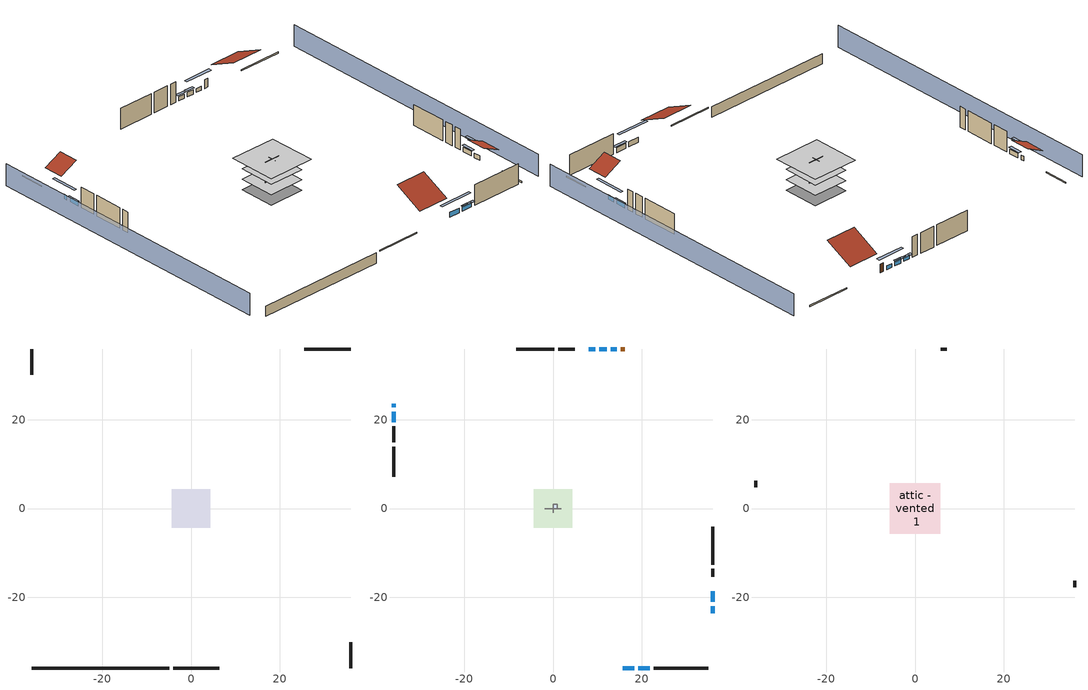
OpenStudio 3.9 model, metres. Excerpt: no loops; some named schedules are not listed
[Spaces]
basement - unconditioned 1
 floor foundation (Slab2 construction): -4.31,-4.31 -4.31,4.31 4.31,4.31 4.31,-4.31 z-2.13
 wall outside (RimJoist1 construction): -4,-35.96 6.39,-35.96 z0.3:0.61
 wall outside (RimJoist2 construction): -35.96,35.96 -35.96,30.17 z0.3:0.61
 wall outside (RimJoist3 construction): 35.96,35.96 25.56,35.96 z0.3:0.61
 wall outside (RimJoist4 construction): 35.96,-35.96 35.96,-30.17 z0.3:0.61
 wall foundation (FoundationWall1 construction): -35.96,-35.96 -4.93,-35.96 z-2.13:0.3
garage 1
 floor foundation (Slab1 construction): -3.66,-3.66 -3.66,3.66 3.66,3.66 3.66,-3.66 z0
 wall outside (Wall1 construction): -35.96,18.56 -35.96,14.9 z0.3:5.18
 wall outside (Wall2 construction): 4.85,35.96 1.19,35.96 z0.3:5.18
 wall outside (Wall12 construction): 35.96,-15.39 35.96,-13.56 z0.3:5.18
 wall to conditioned space 1 (Wall5 construction Reversed): -1.83,0 1.83,0 z0.3:5.18
 wall to conditioned space 1 (Wall6 construction Reversed): 0,-0.91 0,0.91 z0.3:5.18
conditioned space 1
 floor to basement - unconditioned 1 (Floor1 construction): -4.31,-4.31 -4.31,4.31 4.31,4.31 4.31,-4.31 z0.3
 floor to garage 1 (Floor2 construction): -3.66,-3.66 -3.66,3.66 3.66,3.66 3.66,-3.66 z0.3
 floor adiabatic (AdiabaticFloorConstruction): -4.31,-4.31 -4.31,4.31 4.31,4.31 4.31,-4.31 z2.74
 wall outside (Wall3 construction): 22.75,-35.96 35.03,-35.96 z0.3:5.18
 wall outside (Wall4 construction): -35.96,13.97 -35.96,7.15 z0.3:5.18
 wall outside (Wall7 construction): 0.26,35.96 -8.31,35.96 z0.3:5.18
 wall outside (Wall8 construction): 35.96,-12.63 35.96,-4.15 z0.3:5.18
 wall outside (AdiabaticWallConstruction): 15.77,-35.96 18.33,-35.96 / 19.26,-35.96 21.82,-35.96 z0.3:1.46; -35.96,23.57 -35.96,22.78 / 12.07,35.96 10.47,35.96 z0.3:1.37; -35.96,21.85 -35.96,19.48 / 35.96,-23.57 35.96,-21.99 / 35.96,-21.06 35.96,-18.69 z0.3:1.34; 14.34,35.96 13,35.96 z0.3:1.19; 9.55,35.96 8.08,35.96 z0.3:1.28
 wall outside (AdiabaticWallConstruction 1): 16.19,35.96 15.27,35.96 z0.3:2.34
 window (WindowConstruction): 15.77,-35.96 18.33,-35.96 z0.3:1.46
 window (WindowConstruction 1): 19.26,-35.96 21.82,-35.96 z0.3:1.46
 window (WindowConstruction 2): -35.96,23.57 -35.96,22.78 z0.3:1.37
 window (WindowConstruction 3): -35.96,21.85 -35.96,19.48 z0.3:1.34
 window (WindowConstruction 4): 14.34,35.96 13,35.96 z0.3:1.19
 window (WindowConstruction 5): 12.07,35.96 10.47,35.96 z0.3:1.37
 window (WindowConstruction 6): 9.55,35.96 8.08,35.96 z0.3:1.28
 window (WindowConstruction 7): 35.96,-23.57 35.96,-21.99 z0.3:1.34
 window (WindowConstruction 8): 35.96,-21.06 35.96,-18.69 z0.3:1.34
 door (Door): 16.19,35.96 15.27,35.96 z0.3:2.34
 ceiling adiabatic (AdiabaticFloorConstruction): 4.31,-4.31 4.31,4.31 -4.31,4.31 -4.31,-4.31 z2.74
furnace airloop ret air space
 floor adiabatic (AdiabaticConst): 0,0 0,1 1,1 1,0 z0
 wall adiabatic (AdiabaticConst): 0,1 0,0 1,0 1,1 0,1 z0:1
 ceiling adiabatic (AdiabaticConst): 1,0 1,1 0,1 0,0 z1
attic - vented 1
 floor to conditioned space 1 (Floor3 construction Reversed): -5.66,-5.66 -5.66,5.66 5.66,5.66 5.66,-5.66 z5.18
 wall outside (Wall9 construction): -35.96,6.22 -35.96,4.78 z0.3:5.18
 wall outside (Wall10 construction): 35.96,-17.76 35.96,-16.32 z0.3:5.18
 wall outside (Wall11 construction): 7.15,35.96 5.78,35.96 z0.3:5.18
 roof outside (Roof1 construction): 14.84,-35.96,5.18 14.84,-29.23,8.55 7.32,-29.23,8.55 7.32,-35.96,5.18
 roof outside (Roof2 construction): -35.96,24.5,5.18 -31.72,24.5,7.3 -31.72,29.24,7.3 -35.96,29.24,5.18
 roof outside (Roof3 construction): 35.96,-24.5,5.18 31.72,-24.5,7.3 31.72,-29.24,7.3 35.96,-29.24,5.18
 roof outside (Roof4 construction): 17.11,35.96,5.18 17.11,29.23,8.55 24.64,29.23,8.55 24.64,35.96,5.18
shading: 40.53,-35.96 40.53,35.96 / -40.53,35.96 -40.53,-35.96 z0:5.18; 21.07,-35.96 13.03,-35.96 13.03,-36.57 21.07,-36.57 z4.21; 22.12,-35.96 18.96,-35.96 18.96,-36.57 22.12,-36.57 z1.77; -35.96,20.04 -35.96,26.32 -36.57,26.32 -36.57,20.04 z4.11; -35.96,19.18 -35.96,22.16 -36.57,22.16 -36.57,19.18 z1.65; 10.25,35.96 17.09,35.96 17.09,36.57 10.25,36.57 z3.93; 10.17,35.96 12.37,35.96 12.37,36.57 10.17,36.57 z1.68; 7.77,35.96 9.85,35.96 9.85,36.57 7.77,36.57 z1.58; 35.96,-19.24 35.96,-26.32 36.57,-26.32 36.57,-19.24 z4.08; 35.96,-18.39 35.96,-21.36 36.57,-21.36 36.57,-18.39 z1.65
[Site]
Portland Intl Arpt_OR: Latitude {deg}=45.59; Longitude {deg}=-122.6; Time Zone {hr}=-8; Elevation {m}=33; Terrain=Suburbs; Keep Site Location Information=Yes
[Site:GroundTemperature:Shallow]
10.2558, 8.96328, 8.85977, 9.47314, 11.9355, 14.3863, 16.5111, 17.8571, 17.9714, 16.8767, 14.8061, 12.4304
[Site:WaterMainsTemperature]
Calculation Method=Schedule; Temperature Schedule=mains temperature schedule
[Building]
Building 1
[Material] Roughness=Rough
Name | Thickness {m} | Conductivity {W/m-K} | Density {kg/m3} | Specific Heat {J/kg-K} | Thermal Absorptance | Solar Absorptance | Visible Absorptance
asphalt or fiberglass shingles | 0.00635 | 0.162714 | 1121.4 | 1465.45 | 0.9 | 0.85 | 0.85
roof rigid ins | 0.00281632 | 0.029427 | 32.04 | 1214.23 | 0.9 | 0.7 | 0.7
osb sheathing 0.5 in. | 0.0127 | 0.115458 | 512.64 | 1214.23 | 0.9 | 0.6 | 0.6
wood siding | 0.0254 | 0.102417 | 544.68 | 1172.36 | 0.9 | 0.85 | 0.85
osb sheathing 0.5 in. 1 | 0.0127 | 0.115458 | 512.64 | 1214.23 | 0.9 | 0.7 | 0.7
wall stud and cavity | 0.1397 | 0.727959 | 139.0536 | 1170.24 | 0.9 | 0.6 | 0.6
wall stud and cavity 1 | 0.1397 | 0.550994 | 139.0536 | 1170.24 | 0.9 | 0.7 | 0.7
gypsum board | 0.0127 | 0.160291 | 801 | 837.4 | 0.9 | 0.6 | 0.6
osb sheathing 0.5 in. 2; osb sheathing 0.5 in. 3 | 0.0127 | 0.115458 | 512.64 | 1214.23
wall stud and cavity 2 | 0.1397 | 0.335416 | 139.0536 | 1170.24 | 0.9 | 0.7 | 0.7
rim joist stud and cavity | 0.0508 | 0.178688 | 50.32683 | 1063.81 | 0.9 | 0.6 | 0.6
floor stud and cavity | 0.1397 | 0.923637 | 92.3553 | 1139.71 | 0.9 | 0.7 | 0.7
osb sheathing 0.75 in. | 0.01905 | 0.115458 | 512.64 | 1214.23 | 0.9 | 0.7 | 0.7
floor covering | 0.0127 | 0.0433444 | 54.468 | 1339.84 | 0.9 | 0.6 | 0.6
ceiling loosefill ins | 0.254 | 0.0480833 | 16.02 | 1046.75 | 0.9 | 0.7 | 0.7
ceiling stud and cavity | 0.1397 | 0.104117 | 65.682 | 1177.47 | 0.9 | 0.7 | 0.7
concrete 4.0 in. | 0.1016 | 1.803125 | 2242.8 | 837.4 | 0.9 | 0.7 | 0.7
concrete 8.0 in. | 0.2032 | 1.803125 | 2242.8 | 837.4 | 0.9 | 0.7 | 0.7
wood siding 1; wood siding 2 | 0.0254 | 0.102417 | 544.68 | 1172.36
wall rigid ins; floor rigid ins | 0.512978 | 0.029427 | 32.04 | 1214.23 | 0.9 | 0.7 | 0.7
wall stud and cavity 3 | 0.0889 | 0.380278 | 52.3479 | 1209.89 | 0.9 | 0.7 | 0.7
door material | 0.04445 | 0.0612267 | 512.64 | 1214.23 | 0.9 | 0.7 | 0.7
floor stud and cavity 1 | 0.1397 | 1.75129 | 37.0049 | 1207.88 | 0.9 | 0.7 | 0.7
wall stud and cavity 4 | 0.0889 | 0.391764 | 83.0341 | 1211.67 | 0.9 | 0.7 | 0.7
furniture material conditioned space 1; furniture material garage 1; furniture material basement - unconditioned 1 | 0.1524 | 0.115458 | 640.8 | 1214.23 | 0.9 | 0.6 | 0.6
[Construction]
Roof1 construction; Roof2 construction; Roof3 construction; Roof4 construction: asphalt or fiberglass shingles, roof rigid ins, osb sheathing 0.5 in.
Wall1 construction; Wall2 construction: wood siding, osb sheathing 0.5 in. 1, wall stud and cavity
Wall3 construction; Wall4 construction: wood siding, osb sheathing 0.5 in. 1, wall stud and cavity 1, gypsum board
Wall5 construction Reversed: gypsum board, wall stud and cavity 2, osb sheathing 0.5 in. 2
Wall6 construction Reversed: gypsum board, wall stud and cavity 2, osb sheathing 0.5 in. 3
Wall7 construction; Wall8 construction: wood siding, osb sheathing 0.5 in. 3, wall stud and cavity 1, gypsum board
Wall9 construction; Wall10 construction; Wall11 construction; Wall12 construction: wood siding, osb sheathing 0.5 in. 3, wall stud and cavity
RimJoist1 construction; RimJoist2 construction; RimJoist3 construction; RimJoist4 construction: wood siding, rim joist stud and cavity
Floor1 construction; Floor2 construction: floor stud and cavity, osb sheathing 0.75 in., floor covering
Floor3 construction Reversed: gypsum board, ceiling stud and cavity, ceiling loosefill ins
Slab1 construction; Slab2 construction: concrete 4.0 in.
FoundationWall1 construction: concrete 8.0 in.
WindowConstruction; WindowConstruction 1; WindowConstruction 2; WindowConstruction 3; WindowConstruction 4; WindowConstruction 5; WindowConstruction 6; WindowConstruction 7; WindowConstruction 8: WindowMaterial
AdiabaticWallConstruction: wood siding 1, wall rigid ins, wall stud and cavity 3, gypsum board
Door: door material
AdiabaticWallConstruction 1: wood siding 2, wall rigid ins, wall stud and cavity 3, gypsum board
AdiabaticFloorConstruction: floor stud and cavity 1, floor rigid ins, osb sheathing 0.75 in., floor covering
PartitionWallConstruction: gypsum board, wall stud and cavity 4, gypsum board
furniture construction conditioned space 1: furniture material conditioned space 1
furniture construction garage 1: furniture material garage 1
furniture construction basement - unconditioned 1: furniture material basement - unconditioned 1
AdiabaticConst: Adiabatic
[WindowMaterial:SimpleGlazingSystem]
WindowMaterial: U-Factor {W/m2-K}=2.78222; Solar Heat Gain Coefficient=0.56
[Material:NoMass]
Adiabatic: Roughness=Rough; Thermal Resistance {m2-K/W}=176.1
[ThermalZone] Multiplier=1; Use Ideal Air Loads=No
Name | Volume {m3} | Thermostat
conditioned space | 493.619 | conditioned space temperature setpoint
attic - vented | 107.906
garage | 130.484
basement - unconditioned | 181.568
furnace airloop ret air zone | 1
[Sizing:Zone] Zone Cooling Design Supply Air Temperature Input Method=SupplyAirTemperature; Zone Cooling Design Supply Air Temperature {C}=14; Zone Cooling Design Supply Air Temperature Difference {deltaC}=11.11; Zone Heating Design Supply Air Temperature Input Method=SupplyAirTemperature; Zone Heating Design Supply Air Temperature {C}=40; Zone Heating Design Supply Air Temperature Difference {deltaC}=11.11; Zone Cooling Design Supply Air Humidity Ratio {kg-H2O/kg-air}=0.0085; Zone Heating Design Supply Air Humidity Ratio {kg-H2O/kg-air}=0.008; Cooling Design Air Flow Method=DesignDay; Heating Design Air Flow Method=DesignDay; Account for Dedicated Outdoor Air System=No; Dedicated Outdoor Air System Control Strategy=NeutralSupplyAir; Dedicated Outdoor Air Low Setpoint Temperature for Design {C}=autosize; Dedicated Outdoor Air High Setpoint Temperature for Design {C}=autosize; Zone Load Sizing Method=Sensible Load Only No Latent Load; Zone Latent Cooling Design Supply Air Humidity Ratio Input Method=HumidityRatioDifference; Zone Cooling Design Supply Air Humidity Ratio Difference {kgWater/kgDryAir}=0.005; Zone Latent Heating Design Supply Air Humidity Ratio Input Method=HumidityRatioDifference; Zone Humidification Design Supply Air Humidity Ratio Difference {kgWater/kgDryAir}=0.005; Sizing Option=Coincident
attic - vented; garage; basement - unconditioned; furnace airloop ret air zone
[Space]
Name | Thermal Zone | Volume {m3}
conditioned space 1 | conditioned space | 493.619
attic - vented 1 | attic - vented | 107.906
garage 1 | garage | 130.484
basement - unconditioned 1 | basement - unconditioned | 181.568
furnace airloop ret air space | furnace airloop ret air zone
[ThermostatSetpoint:DualSetpoint]
conditioned space temperature setpoint: Heating Setpoint Temperature Schedule=heating setpoint; Cooling Setpoint Temperature Schedule=cooling setpoint; Temperature Difference Between Cutout And Setpoint {deltaC}=0
[Foundation:Kiva] Wall Depth Below Slab {m}=0.2032
Name | Initial Indoor Air Temperature {C} | Wall Height Above Grade {m}
Foundation Kiva 1 | 13.4258 | 0.1016
Foundation Kiva 2 | 9.52053 | 0.3048
[Foundation:Kiva:Settings]
Soil Conductivity {W/m-K}=1.3848; Soil Density {kg/m3}=1842.3; Soil Specific Heat {J/kg-K}=418.7; Ground Solar Absorptivity=0.9; Ground Thermal Absorptivity=0.9; Ground Surface Roughness {m}=0.03; Far-Field Width {m}=40; Deep-Ground Boundary Condition=ZeroFlux; Deep-Ground Depth {m}=40; Minimum Cell Dimension {m}=0.2; Maximum Cell Growth Coefficient=3; Simulation Timestep=Timestep
[SurfaceProperty:ExposedFoundationPerimeter] Exposed Perimeter Calculation Method=TotalExposedPerimeter
Name | Total Exposed Perimeter {m}
Slab1 | 18.288
Slab2 | 31.02864
[SurfaceProperty:IncidentSolarMultiplier] Incident Solar Multiplier=1; Incident Solar Multiplier Schedule=trans schedule winter=0.85 summer=0.7
Window1; Window2; Window3; Window4; Window5; Window6; Window7; Window8; Window9
[InternalMass:Definition] Design Level Calculation Method=SurfaceArea
Name | Construction | Surface Area {m2}
partition wall mass | PartitionWallConstruction | 202.436
furniture mass conditioned space 1 | furniture construction conditioned space 1 | 80.97429
furniture mass garage 1 | furniture construction garage 1 | 5.35122
furniture mass basement - unconditioned 1 | furniture construction basement - unconditioned 1 | 29.78471
[InternalMass] Multiplier=1
Name | Internal Mass Definition | Space or SpaceType
partition wall mass | partition wall mass | conditioned space 1
furniture mass conditioned space 1 | furniture mass conditioned space 1 | conditioned space 1
furniture mass garage 1 | furniture mass garage 1 | garage 1
furniture mass basement - unconditioned 1 | furniture mass basement - unconditioned 1 | basement - unconditioned 1
[EnergyManagementSystem:Sensor]
Name | Output Variable or Output Meter Index Key | Output Variable or Output Meter
water_heater_T_set | water heater setpoint | Schedule Value
out_pb_s |  | Site Outdoor Air Barometric Pressure
out_wt_s |  | Site Outdoor Air Humidity Ratio
site_vw_s |  | Site Wind Speed
cool_season | cooling season schedule | Schedule Value
furnace_airloop_AH_MFR_s | Node 7 | System Node Mass Flow Rate
furnace_airloop_AH_VFR_s | Node 7 | System Node Current Density Volume Flow Rate
furnace_airloop_AH_Tout_s | Node 7 | System Node Temperature
furnace_airloop_AH_Wout_s | Node 7 | System Node Humidity Ratio
furnace_airloop_RA_T_s | Node 10 | System Node Temperature
furnace_airloop_Ra_W_s | Node 10 | System Node Humidity Ratio
furnace_airloop_0_DZ_T_s | basement - unconditioned | Zone Air Temperature
furnace_airloop_0_DZ_W_s | basement - unconditioned | Zone Mean Air Humidity Ratio
natural_vent_s | natural vent schedule | Schedule Value
htg_sp_s | heating setpoint | Schedule Value
clg_sp_s | cooling setpoint | Schedule Value
mech_vent_range_fan_0_sch_s | mech vent range fan 0 schedule | Schedule Value
mech_vent_bath_fan_0_sch_s | mech vent bath fan 0 schedule | Schedule Value
htg_load_cond |  | Heating:EnergyTransfer:Zone:CONDITIONED SPACE
clg_load_cond |  | Cooling:EnergyTransfer:Zone:CONDITIONED SPACE
htg_load_duct |  | Heating:EnergyTransfer:Zone:FURNACE AIRLOOP RET AIR ZONE
clg_load_duct |  | Cooling:EnergyTransfer:Zone:FURNACE AIRLOOP RET AIR ZONE
s_conv | Floor1 | Surface Inside Face Convection Heat Gain Energy
s_ig | Floor1 | Surface Inside Face Internal Gains Radiation Heat Gain Energy
s_sol | Floor1 | Surface Inside Face Solar Radiation Heat Gain Energy
s_lgt | Floor1 | Surface Inside Face Lights Radiation Heat Gain Energy
s_surf | Floor1 | Surface Inside Face Net Surface Thermal Radiation Heat Gain Energy
s_conv_1 | Floor2 | Surface Inside Face Convection Heat Gain Energy
s_ig_1 | Floor2 | Surface Inside Face Internal Gains Radiation Heat Gain Energy
s_sol_1 | Floor2 | Surface Inside Face Solar Radiation Heat Gain Energy
s_lgt_1 | Floor2 | Surface Inside Face Lights Radiation Heat Gain Energy
s_surf_1 | Floor2 | Surface Inside Face Net Surface Thermal Radiation Heat Gain Energy
s_conv_2 | Floor3 | Surface Inside Face Convection Heat Gain Energy
s_ig_2 | Floor3 | Surface Inside Face Internal Gains Radiation Heat Gain Energy
s_sol_2 | Floor3 | Surface Inside Face Solar Radiation Heat Gain Energy
s_lgt_2 | Floor3 | Surface Inside Face Lights Radiation Heat Gain Energy
s_surf_2 | Floor3 | Surface Inside Face Net Surface Thermal Radiation Heat Gain Energy
s_conv_3 | inferred conditioned ceiling | Surface Inside Face Convection Heat Gain Energy
s_ig_3 | inferred conditioned ceiling | Surface Inside Face Internal Gains Radiation Heat Gain Energy
s_sol_3 | inferred conditioned ceiling | Surface Inside Face Solar Radiation Heat Gain Energy
s_lgt_3 | inferred conditioned ceiling | Surface Inside Face Lights Radiation Heat Gain Energy
s_surf_3 | inferred conditioned ceiling | Surface Inside Face Net Surface Thermal Radiation Heat Gain Energy
s_conv_4 | inferred conditioned floor | Surface Inside Face Convection Heat Gain Energy
s_ig_4 | inferred conditioned floor | Surface Inside Face Internal Gains Radiation Heat Gain Energy
s_sol_4 | inferred conditioned floor | Surface Inside Face Solar Radiation Heat Gain Energy
s_lgt_4 | inferred conditioned floor | Surface Inside Face Lights Radiation Heat Gain Energy
s_surf_4 | inferred conditioned floor | Surface Inside Face Net Surface Thermal Radiation Heat Gain Energy
ss_sol | Door1 | Surface Inside Face Solar Radiation Heat Gain Energy
ss_lgt | Door1 | Surface Inside Face Lights Radiation Heat Gain Energy
ss_conv | Door1 | Surface Inside Face Convection Heat Gain Energy
ss_ig | Door1 | Surface Inside Face Internal Gains Radiation Heat Gain Energy
ss_surf | Door1 | Surface Inside Face Net Surface Thermal Radiation Heat Gain Energy
ss_conv_1 | Window1 | Surface Inside Face Convection Heat Gain Energy
ss_ig_1 | Window1 | Surface Inside Face Internal Gains Radiation Heat Gain Energy
ss_surf_1 | Window1 | Surface Inside Face Net Surface Thermal Radiation Heat Gain Energy
ss_trans_in | Window1 | Surface Window Transmitted Solar Radiation Rate
ss_back_out | Window1 | Surface Window Shortwave from Zone Back Out Window Heat Transfer Rate
ss_trans_out | Window1 | Surface Inside Face Initial Transmitted Diffuse Transmitted Out Window Solar Radiation Rate
ss_conv_2 | Window2 | Surface Inside Face Convection Heat Gain Energy
[ElectricEquipment:Definition] Design Level Calculation Method=EquipmentLevel
Name | Design Level {W} | Fraction Latent | Fraction Radiant | Fraction Lost
ceiling fan | 17.9657 | 0 | 0.558 | 0
dishwasher | 410.232 | 0.3 | 0.18 | 0.4
fridge | 43.7215 | 0 | 0.6 | 0
cooking range | 92.1494 | 0.16 | 0.384 | 0.2
misc tv | 670.857 | 0 | 0.6 | 0
misc plug loads | 479.022 | 0.021 | 0.558 | 0.049
whole house fan; mech vent house fan | 0 | 0 | 0 | 1
mech vent house fan cfis | 0 | 0 | 0 | 0
mech vent range fan 0 | 30 | 0 | 0 | 1
mech vent bath fan 0 | 45 | 0 | 0 | 1
[ElectricEquipment] Space or SpaceType=conditioned space 1
Name | Electric Equipment Definition | Schedule
ceiling fan | ceiling fan | ceiling_fan
dishwasher | dishwasher | dishwasher
fridge | fridge | fridge schedule
cooking range | cooking range | cooking_range
misc tv | misc tv | plug_loads_tv
misc plug loads | misc plug loads | plug_loads_other
whole house fan | whole house fan | Always On Discrete
mech vent house fan | mech vent house fan | mech vent house fan schedule
mech vent house fan cfis | mech vent house fan cfis | mech vent house fan cfis schedule
mech vent range fan 0 | mech vent range fan 0 | mech vent range fan 0 schedule
mech vent bath fan 0 | mech vent bath fan 0 | mech vent bath fan 0 schedule
[OtherEquipment:Definition] Design Level Calculation Method=EquipmentLevel
Name | Design Level {W} | Fraction Latent | Fraction Radiant | Fraction Lost
water heater sens; furnace airloop_0 SupSensLkToCond; furnace airloop_0 SupCondToLv; furnace airloop_0 RetCondToRP; furnace airloop_0 RetSensLkToRP; furnace airloop_0 SupCondToDZ; furnace airloop_0 RetCondToDZ; furnace airloop_0 SupSensLkToDZ; mech vent house fan sensible load | 0 | 0 | 0 | 0
water heater lat; furnace airloop_0 SupLatLkToCond; furnace airloop_0 RetLatLkToRP; furnace airloop_0 SupLatLkToDZ; mech vent house fan latent load | 0 | 1 | 0 | 0
water heater energy adjustment1 | 0.01 | 0 | 0 | 1
cooking range 2 | 2700.63 | 0.16 | 0.384 | 0.2
general water use sensible | -98.09 | 0 | 0.6 | 0
general water use latent | 99.529 | 1 | 0 | 0
[OtherEquipment]
Name | Other Equipment Definition | Space or SpaceType | Schedule | Fuel Type
water heater sens | water heater sens | conditioned space 1 | Always On Discrete
water heater lat | water heater lat | conditioned space 1 | Always On Discrete
water heater energy adjustment1 | water heater energy adjustment1 | conditioned space 1 | Always On Discrete | Electricity
cooking range 1 | cooking range 2 | conditioned space 1 | cooking_range | NaturalGas
general water use sensible | general water use sensible | conditioned space 1 | general water use schedule
general water use latent | general water use latent | conditioned space 1 | general water use schedule
furnace airloop_0 SupSensLkToCond | furnace airloop_0 SupSensLkToCond | conditioned space 1 | Always On Discrete
furnace airloop_0 SupLatLkToCond | furnace airloop_0 SupLatLkToCond | conditioned space 1 | Always On Discrete
furnace airloop_0 SupCondToLv | furnace airloop_0 SupCondToLv | conditioned space 1 | Always On Discrete
furnace airloop_0 RetCondToRP | furnace airloop_0 RetCondToRP | furnace airloop ret air space | Always On Discrete
furnace airloop_0 RetSensLkToRP | furnace airloop_0 RetSensLkToRP | furnace airloop ret air space | Always On Discrete
furnace airloop_0 RetLatLkToRP | furnace airloop_0 RetLatLkToRP | furnace airloop ret air space | Always On Discrete
furnace airloop_0 SupCondToDZ | furnace airloop_0 SupCondToDZ | basement - unconditioned 1 | Always On Discrete
furnace airloop_0 RetCondToDZ | furnace airloop_0 RetCondToDZ | basement - unconditioned 1 | Always On Discrete
furnace airloop_0 SupSensLkToDZ | furnace airloop_0 SupSensLkToDZ | basement - unconditioned 1 | Always On Discrete
furnace airloop_0 SupLatLkToDZ | furnace airloop_0 SupLatLkToDZ | basement - unconditioned 1 | Always On Discrete
mech vent house fan sensible load | mech vent house fan sensible load | conditioned space 1 | Always On Discrete
mech vent house fan latent load | mech vent house fan latent load | conditioned space 1 | Always On Discrete
[WaterUse:Equipment:Definition]
dishwasher: Peak Flow Rate {m3/s}=5.21801e-06
[Lights:Definition] Design Level Calculation Method=LightingLevel; Fraction Radiant=0.6; Fraction Visible=0.2; Return Air Fraction=0
Name | Lighting Level {W}
interior lighting | 310.537
garage lighting | 8.98099
[Lights] Fraction Replaceable=1
Name | Lights Definition | Space or SpaceType | Schedule
interior lighting | interior lighting | conditioned space 1 | lighting_interior
garage lighting | garage lighting | garage 1 | lighting_garage
[Exterior:Lights:Definition]
exterior lighting: Design Level {W}=8.01452
[Exterior:Lights]
exterior lighting: Exterior Lights Definition=exterior lighting; Schedule=exterior lighting schedule
[People:Definition]
occupants: Number of People Calculation Method=People; Number of People {people}=5; Fraction Radiant=0.314171; Sensible Heat Fraction=0.56303; Carbon Dioxide Generation Rate {m3/s-W}=0; Enable ASHRAE 55 Comfort Warnings=No; Mean Radiant Temperature Calculation Type=EnclosureAveraged
[People]
occupants: People Definition=occupants; Space or SpaceType=conditioned space 1; Number of People Schedule=occupants; Activity Level Schedule=occupants activity schedule; Multiplier=1
[ZoneMixing] Schedule=Always On Continuous; Design Flow Rate Calculation Method=Flow/Zone; Design Flow Rate {m3/s}=0
Name | Zone or Space | Source Zone or Space
furnace airloop_0 ZoneMixDZToCond mix | conditioned space | basement - unconditioned
furnace airloop_0 ZoneMixCondToDZ mix | basement - unconditioned | conditioned space
whole house fan mix | attic - vented | conditioned space
[SpaceInfiltration:DesignFlowRate] Schedule=Always On Discrete
Name | Space or SpaceType | Design Flow Rate Calculation Method | Design Flow Rate {m3/s} | Air Changes per Hour {1/hr} | Constant Term Coefficient | Temperature Term Coefficient | Velocity Term Coefficient | Velocity Squared Term Coefficient
natural vent flow; whole house fan flow; infil flow | conditioned space 1 | Flow/Space | 0
infil basement - unconditioned 1 | basement - unconditioned 1 | AirChanges/Hour |  | 0.1 | 1 | 0 | 0 | 0
basement_unconditioned 1 duct leakage imbalance infil flow | basement - unconditioned 1 | Flow/Space | 0
[SpaceInfiltration:EffectiveLeakageArea] Schedule=Always On Discrete
Name | Space or SpaceType | Effective Air Leakage Area {cm2} | Stack Coefficient | Wind Coefficient
infil garage 1 | garage 1 | 271.837 | 0.000129147 | 4.64657e-05
infil attic - vented 1 | attic - vented 1 | 4265.37 | 0.000175901 | 4.346e-05
